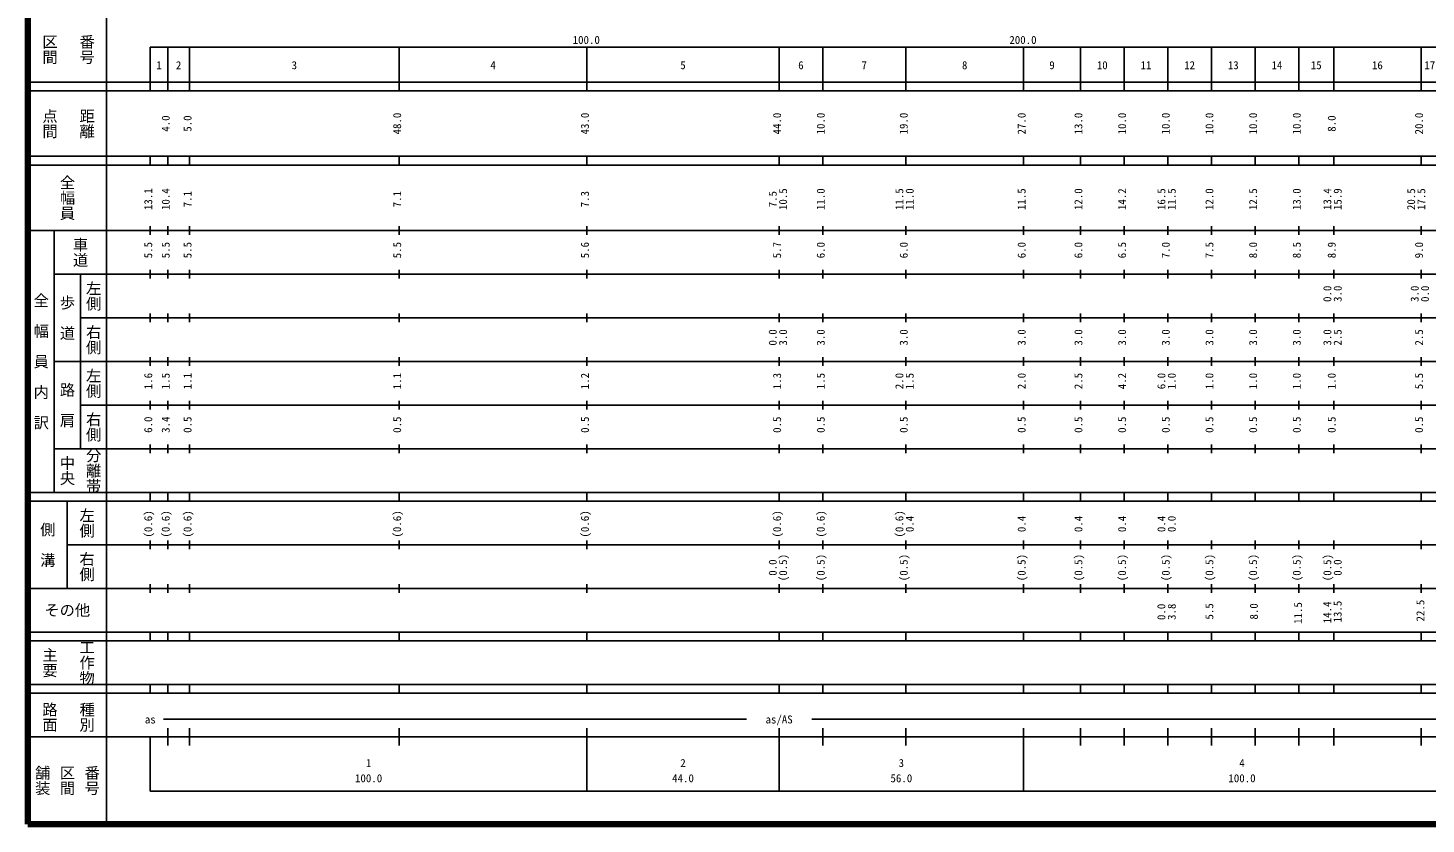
# Model space of a CAD drawing. Units: millimetres on the paper, enlarged 1000 times. Extents: x 40000 to 680000, y 20000 to 380000.
# Drawn here: x 40000 to 360144, y 20000 to 202409 of the extents above; entities that cross this region are included whole.
import ezdxf
from ezdxf.enums import TextEntityAlignment as Align

# ---------------------------------------------------------------- set-up
doc = ezdxf.new("R2010")
doc.units = ezdxf.units.MM
doc.header["$LTSCALE"] = 1000
doc.layers.add('M-TTL', color=2, linetype='Continuous', lineweight=140)
doc.layers.add('M-TTL-BAND', color=7, linetype='Continuous', lineweight=25)
doc.styles.add('@ＭＳ ゴシック', font='')
doc.styles.add('ＭＳ ゴシック', font='')
doc.styles.get('@ＭＳ ゴシック').set_extended_font_data('@MS Gothic')
doc.styles.get('ＭＳ ゴシック').set_extended_font_data('MS Gothic')

msp = doc.modelspace()

# ---------------------------------------------------------------- linework, layer by layer
at = {"layer": 'M-TTL'}
for p, q in [((40000, 380000), (40000, 20000)), ((40000, 20000), (680000, 20000))]:
    msp.add_line(p, q, dxfattribs=at)
at = {"layer": 'M-TTL-BAND'}
for p, q in [((58000, 370000), (58000, 20000)), ((68000, 198000), (579000, 198000)), ((68000, 198000), (68000, 188000)), ((72000, 188000), (72000, 198000)), ((77000, 188000), (77000, 198000)), ((125000, 188000), (125000, 198000)), ((168000, 188000), (168000, 198000)), ((212000, 188000), (212000, 198000)), ((222000, 188000), (222000, 198000)), ((241000, 188000), (241000, 198000)), ((268000, 188000), (268000, 198000)), ((281000, 188000), (281000, 198000)), ((291000, 188000), (291000, 198000)), ((301000, 188000), (301000, 198000)), ((311000, 188000), (311000, 198000)), ((321000, 188000), (321000, 198000)), ((331000, 188000), (331000, 198000)), ((339000, 188000), (339000, 198000)), ((359000, 188000), (359000, 198000)), ((40000, 190000), (579000, 190000)), ((40000, 188000), (579000, 188000)), ((40000, 173000), (579000, 173000)), ((68000, 171000), (68000, 173000)), ((72000, 171000), (72000, 173000)), ((77000, 171000), (77000, 173000)), ((125000, 171000), (125000, 173000)), ((168000, 171000), (168000, 173000)), ((212000, 171000), (212000, 173000)), ((222000, 171000), (222000, 173000)), ((241000, 171000), (241000, 173000)), ((268000, 171000), (268000, 173000)), ((281000, 171000), (281000, 173000)), ((291000, 171000), (291000, 173000)), ((301000, 171000), (301000, 173000)), ((311000, 171000), (311000, 173000)), ((321000, 171000), (321000, 173000)), ((331000, 171000), (331000, 173000)), ((339000, 171000), (339000, 173000)), ((359000, 171000), (359000, 173000)), ((40000, 171000), (579000, 171000)), ((68000, 155000), (68000, 157000)), ((72000, 155000), (72000, 157000)), ((77000, 155000), (77000, 157000)), ((125000, 155000), (125000, 157000)), ((168000, 155000), (168000, 157000)), ((212000, 155000), (212000, 157000)), ((222000, 155000), (222000, 157000)), ((241000, 155000), (241000, 157000)), ((268000, 155000), (268000, 157000)), ((281000, 155000), (281000, 157000)), ((291000, 155000), (291000, 157000)), ((301000, 155000), (301000, 157000)), ((311000, 155000), (311000, 157000)), ((321000, 155000), (321000, 157000)), ((331000, 155000), (331000, 157000)), ((339000, 155000), (339000, 157000)), ((359000, 155000), (359000, 157000)), ((40000, 156000), (579000, 156000)), ((46000, 96000), (46000, 156000)), ((46000, 146000), (579000, 146000)), ((52000, 146000), (52000, 106000)), ((68000, 145000), (68000, 147000)), ((72000, 145000), (72000, 147000)), ((77000, 145000), (77000, 147000)), ((125000, 145000), (125000, 147000)), ((168000, 145000), (168000, 147000)), ((212000, 145000), (212000, 147000)), ((222000, 145000), (222000, 147000)), ((241000, 145000), (241000, 147000)), ((268000, 145000), (268000, 147000)), ((281000, 145000), (281000, 147000)), ((291000, 145000), (291000, 147000)), ((301000, 145000), (301000, 147000)), ((311000, 145000), (311000, 147000)), ((321000, 145000), (321000, 147000)), ((331000, 145000), (331000, 147000)), ((339000, 145000), (339000, 147000)), ((359000, 145000), (359000, 147000)), ((52000, 136000), (579000, 136000)), ((68000, 135000), (68000, 137000)), ((72000, 135000), (72000, 137000)), ((77000, 135000), (77000, 137000)), ((125000, 135000), (125000, 137000)), ((168000, 135000), (168000, 137000)), ((212000, 135000), (212000, 137000)), ((222000, 135000), (222000, 137000)), ((241000, 135000), (241000, 137000)), ((268000, 135000), (268000, 137000)), ((281000, 135000), (281000, 137000)), ((291000, 135000), (291000, 137000)), ((301000, 135000), (301000, 137000)), ((311000, 135000), (311000, 137000)), ((321000, 135000), (321000, 137000)), ((331000, 135000), (331000, 137000)), ((339000, 135000), (339000, 137000)), ((359000, 135000), (359000, 137000)), ((46000, 126000), (579000, 126000)), ((68000, 125000), (68000, 127000)), ((72000, 125000), (72000, 127000)), ((77000, 125000), (77000, 127000)), ((125000, 125000), (125000, 127000)), ((168000, 125000), (168000, 127000)), ((212000, 125000), (212000, 127000)), ((222000, 125000), (222000, 127000)), ((241000, 125000), (241000, 127000)), ((268000, 125000), (268000, 127000)), ((281000, 125000), (281000, 127000)), ((291000, 125000), (291000, 127000)), ((301000, 125000), (301000, 127000)), ((311000, 125000), (311000, 127000)), ((321000, 125000), (321000, 127000)), ((331000, 125000), (331000, 127000)), ((339000, 125000), (339000, 127000)), ((359000, 125000), (359000, 127000)), ((52000, 116000), (579000, 116000)), ((68000, 115000), (68000, 117000)), ((72000, 115000), (72000, 117000)), ((77000, 115000), (77000, 117000)), ((125000, 115000), (125000, 117000)), ((168000, 115000), (168000, 117000)), ((212000, 115000), (212000, 117000)), ((222000, 115000), (222000, 117000)), ((241000, 115000), (241000, 117000)), ((268000, 115000), (268000, 117000)), ((281000, 115000), (281000, 117000)), ((291000, 115000), (291000, 117000)), ((301000, 115000), (301000, 117000)), ((311000, 115000), (311000, 117000)), ((321000, 115000), (321000, 117000)), ((331000, 115000), (331000, 117000)), ((339000, 115000), (339000, 117000)), ((359000, 115000), (359000, 117000)), ((46000, 106000), (579000, 106000)), ((68000, 105000), (68000, 107000)), ((72000, 105000), (72000, 107000)), ((77000, 105000), (77000, 107000)), ((125000, 105000), (125000, 107000)), ((168000, 105000), (168000, 107000)), ((212000, 105000), (212000, 107000)), ((222000, 105000), (222000, 107000)), ((241000, 105000), (241000, 107000)), ((268000, 105000), (268000, 107000)), ((281000, 105000), (281000, 107000)), ((291000, 105000), (291000, 107000)), ((301000, 105000), (301000, 107000)), ((311000, 105000), (311000, 107000)), ((321000, 105000), (321000, 107000)), ((331000, 105000), (331000, 107000)), ((339000, 105000), (339000, 107000)), ((359000, 105000), (359000, 107000)), ((40000, 96000), (579000, 96000)), ((40000, 94000), (579000, 94000)), ((49000, 94000), (49000, 74000)), ((68000, 94000), (68000, 96000)), ((72000, 94000), (72000, 96000)), ((77000, 94000), (77000, 96000)), ((125000, 94000), (125000, 96000)), ((168000, 94000), (168000, 96000)), ((212000, 94000), (212000, 96000)), ((222000, 94000), (222000, 96000)), ((241000, 94000), (241000, 96000)), ((268000, 94000), (268000, 96000)), ((281000, 94000), (281000, 96000)), ((291000, 94000), (291000, 96000)), ((301000, 94000), (301000, 96000)), ((311000, 94000), (311000, 96000)), ((321000, 94000), (321000, 96000)), ((331000, 94000), (331000, 96000)), ((339000, 94000), (339000, 96000)), ((359000, 94000), (359000, 96000)), ((49000, 84000), (579000, 84000)), ((68000, 83000), (68000, 85000)), ((72000, 83000), (72000, 85000)), ((77000, 83000), (77000, 85000)), ((125000, 83000), (125000, 85000)), ((168000, 83000), (168000, 85000)), ((212000, 83000), (212000, 85000)), ((222000, 83000), (222000, 85000)), ((241000, 83000), (241000, 85000)), ((268000, 83000), (268000, 85000)), ((281000, 83000), (281000, 85000)), ((291000, 83000), (291000, 85000)), ((301000, 83000), (301000, 85000)), ((311000, 83000), (311000, 85000)), ((321000, 83000), (321000, 85000)), ((331000, 83000), (331000, 85000)), ((339000, 83000), (339000, 85000)), ((359000, 83000), (359000, 85000)), ((40000, 74000), (579000, 74000)), ((68000, 73000), (68000, 75000)), ((72000, 73000), (72000, 75000)), ((77000, 73000), (77000, 75000)), ((125000, 73000), (125000, 75000)), ((168000, 73000), (168000, 75000)), ((212000, 73000), (212000, 75000)), ((222000, 73000), (222000, 75000)), ((241000, 73000), (241000, 75000)), ((268000, 73000), (268000, 75000)), ((281000, 73000), (281000, 75000)), ((291000, 73000), (291000, 75000)), ((301000, 73000), (301000, 75000)), ((311000, 73000), (311000, 75000)), ((321000, 73000), (321000, 75000)), ((331000, 73000), (331000, 75000)), ((339000, 73000), (339000, 75000)), ((359000, 73000), (359000, 75000)), ((40000, 64000), (579000, 64000)), ((40000, 62000), (579000, 62000)), ((68000, 62000), (68000, 64000)), ((72000, 62000), (72000, 64000)), ((77000, 62000), (77000, 64000)), ((125000, 62000), (125000, 64000)), ((168000, 62000), (168000, 64000)), ((212000, 62000), (212000, 64000)), ((222000, 62000), (222000, 64000)), ((241000, 62000), (241000, 64000)), ((268000, 62000), (268000, 64000)), ((281000, 62000), (281000, 64000)), ((291000, 62000), (291000, 64000)), ((301000, 62000), (301000, 64000)), ((311000, 62000), (311000, 64000)), ((321000, 62000), (321000, 64000)), ((331000, 62000), (331000, 64000)), ((339000, 62000), (339000, 64000)), ((359000, 62000), (359000, 64000)), ((40000, 52000), (579000, 52000)), ((68000, 50000), (68000, 52000)), ((72000, 50000), (72000, 52000)), ((77000, 50000), (77000, 52000)), ((125000, 50000), (125000, 52000)), ((168000, 50000), (168000, 52000)), ((212000, 50000), (212000, 52000)), ((222000, 50000), (222000, 52000)), ((241000, 50000), (241000, 52000)), ((268000, 50000), (268000, 52000)), ((281000, 50000), (281000, 52000)), ((291000, 50000), (291000, 52000)), ((301000, 50000), (301000, 52000)), ((311000, 50000), (311000, 52000)), ((321000, 50000), (321000, 52000)), ((331000, 50000), (331000, 52000)), ((339000, 50000), (339000, 52000)), ((359000, 50000), (359000, 52000)), ((40000, 50000), (579000, 50000)), ((71000, 44000), (204500, 44000)), ((72000, 38000), (72000, 42000)), ((77000, 38000), (77000, 42000)), ((125000, 38000), (125000, 42000)), ((168000, 27500), (168000, 42000)), ((212000, 27500), (212000, 42000)), ((219500, 44000), (552000, 44000)), ((222000, 38000), (222000, 42000)), ((241000, 38000), (241000, 42000)), ((268000, 27500), (268000, 42000)), ((281000, 38000), (281000, 42000)), ((291000, 38000), (291000, 42000)), ((301000, 38000), (301000, 42000)), ((311000, 38000), (311000, 42000)), ((321000, 38000), (321000, 42000)), ((331000, 38000), (331000, 42000)), ((339000, 38000), (339000, 42000)), ((359000, 38000), (359000, 42000)), ((40000, 40000), (579000, 40000)), ((68000, 40000), (68000, 27500)), ((68000, 27500), (579000, 27500))]:
    msp.add_line(p, q, dxfattribs=at)

# ---------------------------------------------------------------- texts
at = {"layer": 'M-TTL-BAND', "style": '@ＭＳ ゴシック'}
for s, p in [('区間', (45000, 197500)), ('番号', (53500, 197500)), ('点間', (45000, 180500)), ('距離', (53500, 180500)), ('全幅員', (49000, 163500)), ('車道', (52000, 151000)), ('左側', (55000, 141000)), ('全\u3000幅\u3000員\u3000内\u3000訳', (43000, 126000)), ('歩\u3000道', (49000, 136000)), ('右側', (55000, 131000)), ('左側', (55000, 121000)), ('路\u3000肩', (49000, 116000)), ('右側', (55000, 111000)), ('分離帯', (55000, 101000)), ('中央', (49000, 101000)), ('左側', (53500, 89000)), ('側\u3000溝', (44500, 84000)), ('右側', (53500, 79000)), ('工作物', (53500, 57000)), ('主要', (45000, 57000)), ('路面', (45000, 44500)), ('種別', (53500, 44500)), ('舗装', (43333, 30000)), ('区間', (49000, 30000)), ('番号', (54667, 30000))]:
    msp.add_text(s, height=2566, rotation=270, dxfattribs=at).set_placement(p, align=Align.MIDDLE_CENTER)
at = {"layer": 'M-TTL-BAND', "style": 'ＭＳ ゴシック'}
for s, p in [('100.0', (167844, 198195)), ('200.0', (267844, 198195)), ('1', (70000, 192405)), ('2', (74500, 192405)), ('3', (101000, 192405)), ('4', (146500, 192405)), ('5', (190000, 192405)), ('6', (217000, 192405)), ('7', (231500, 192405)), ('8', (254500, 192405)), ('9', (274500, 192405)), ('10', (286000, 192405)), ('11', (296000, 192405)), ('12', (306000, 192405)), ('13', (316000, 192405)), ('14', (326000, 192405)), ('15', (335000, 192405)), ('16', (349000, 192405)), ('17', (361000, 192405)), ('as/AS', (212000, 42500)), ('as', (68000, 42500)), ('1', (118000, 32523)), ('2', (190000, 32523)), ('3', (240000, 32523)), ('4', (318000, 32523)), ('100.0', (118000, 29033)), ('44.0', (190000, 29033)), ('56.0', (240000, 29033)), ('100.0', (318000, 29033))]:
    msp.add_text(s, height=1833, dxfattribs=at).set_placement(p, align=Align.BOTTOM_CENTER)
for s, p in [('48.0', (126000, 180500)), ('43.0', (169000, 180500)), ('44.0', (213000, 180500)), ('10.0', (223000, 180500)), ('19.0', (242000, 180500)), ('27.0', (269000, 180500)), ('13.0', (282000, 180500)), ('10.0', (292000, 180500)), ('10.0', (302000, 180500)), ('10.0', (312000, 180500)), ('10.0', (322000, 180500)), ('10.0', (332000, 180500)), ('20.0', (360000, 180500)), ('4.0', (73000, 180500)), ('5.0', (78000, 180500)), ('8.0', (340000, 180500)), ('13.1', (69000, 163174)), ('10.4', (73000, 163174)), ('7.1', (78000, 163174)), ('7.1', (126000, 163174)), ('7.3', (169000, 163174)), ('7.5', (212000, 163174)), ('10.5', (214370, 163174)), ('11.0', (223000, 163174)), ('11.5', (241000, 163174)), ('11.0', (243370, 163174)), ('11.5', (269000, 163174)), ('12.0', (282000, 163174)), ('14.2', (292000, 163174)), ('16.5', (301000, 163174)), ('11.5', (303370, 163174)), ('12.0', (312000, 163174)), ('12.5', (322000, 163174)), ('13.0', (332000, 163174)), ('13.4', (339000, 163174)), ('15.9', (341370, 163174)), ('20.5', (358196, 163174)), ('17.5', (360523, 163174)), ('5.5', (69000, 151500)), ('5.5', (73000, 151500)), ('5.5', (78000, 151500)), ('5.5', (126000, 151500)), ('5.6', (169000, 151500)), ('5.7', (213000, 151500)), ('6.0', (223000, 151500)), ('6.0', (242000, 151500)), ('6.0', (269000, 151500)), ('6.0', (282000, 151500)), ('6.5', (292000, 151500)), ('7.0', (302000, 151500)), ('7.5', (312000, 151500)), ('8.0', (322000, 151500)), ('8.5', (332000, 151500)), ('8.9', (340000, 151500)), ('9.0', (360000, 151500)), ('0.0', (339000, 141500)), ('3.0', (341370, 141500)), ('3.0', (359000, 141500)), ('0.0', (361370, 141500)), ('0.0', (212000, 131500)), ('3.0', (214370, 131500)), ('3.0', (223000, 131500)), ('3.0', (242000, 131500)), ('3.0', (269000, 131500)), ('3.0', (282000, 131500)), ('3.0', (292000, 131500)), ('3.0', (302000, 131500)), ('3.0', (312000, 131500)), ('3.0', (322000, 131500)), ('3.0', (332000, 131500)), ('3.0', (339000, 131500)), ('2.5', (341370, 131500)), ('2.5', (360000, 131500)), ('1.6', (69000, 121500)), ('1.5', (73000, 121500)), ('1.1', (78000, 121500)), ('1.1', (126000, 121500)), ('1.2', (169000, 121500)), ('1.3', (213000, 121500)), ('1.5', (223000, 121500)), ('2.0', (241000, 121500)), ('1.5', (243370, 121500)), ('2.0', (269000, 121500)), ('2.5', (282000, 121500)), ('4.2', (292000, 121500)), ('6.0', (301000, 121500)), ('1.0', (303370, 121500)), ('1.0', (312000, 121500)), ('1.0', (322000, 121500)), ('1.0', (332000, 121500)), ('1.0', (340000, 121500)), ('5.5', (360000, 121500)), ('6.0', (69000, 111500)), ('3.4', (73000, 111500)), ('0.5', (78000, 111500)), ('0.5', (126000, 111500)), ('0.5', (169000, 111500)), ('0.5', (213000, 111500)), ('0.5', (223000, 111500)), ('0.5', (242000, 111500)), ('0.5', (269000, 111500)), ('0.5', (282000, 111500)), ('0.5', (292000, 111500)), ('0.5', (302000, 111500)), ('0.5', (312000, 111500)), ('0.5', (322000, 111500)), ('0.5', (332000, 111500)), ('0.5', (340000, 111500)), ('0.5', (360000, 111500)), ('(0.6)', (69000, 88764)), ('(0.6)', (73000, 88764)), ('(0.6)', (78000, 88764)), ('(0.6)', (126000, 88764)), ('(0.6)', (169000, 88764)), ('(0.6)', (213000, 88764)), ('(0.6)', (223000, 88764)), ('(0.6)', (241000, 88764)), ('0.4', (243370, 88764)), ('0.4', (269000, 88764)), ('0.4', (282000, 88764)), ('0.4', (292000, 88764)), ('0.4', (301000, 88764)), ('0.0', (303370, 88764)), ('0.0', (212000, 78764)), ('(0.5)', (214370, 78764)), ('(0.5)', (223000, 78764)), ('(0.5)', (242000, 78764)), ('(0.5)', (269000, 78764)), ('(0.5)', (282000, 78764)), ('(0.5)', (292000, 78764)), ('(0.5)', (302000, 78764)), ('(0.5)', (312000, 78764)), ('(0.5)', (322000, 78764)), ('(0.5)', (332000, 78764)), ('(0.5)', (339000, 78764)), ('0.0', (341370, 78764)), ('5.5', (311992, 68724)), ('8.0', (322175, 68724)), ('11.5', (332296, 68357)), ('14.4', (338990, 68490)), ('13.5', (341358, 68681)), ('22.5', (360312, 68911)), ('0.0', (300987, 68614)), ('3.8', (303373, 68636))]:
    msp.add_text(s, height=1833, rotation=90, dxfattribs=at).set_placement(p, align=Align.BOTTOM_CENTER)
msp.add_text('その他', height=2566, dxfattribs=at).set_placement((49000, 69000), align=Align.MIDDLE_CENTER)

doc.saveas('drawing.dxf')
